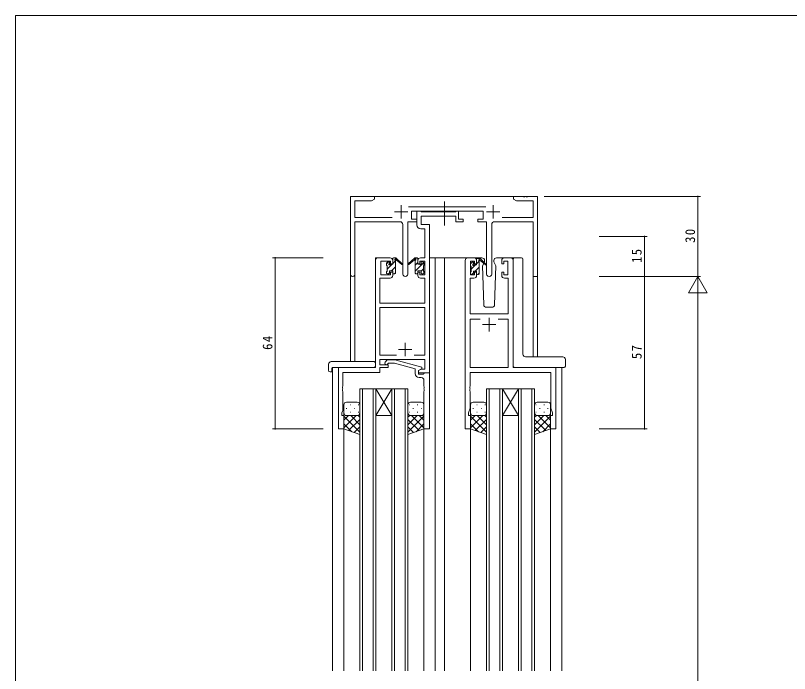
# Model space of a CAD drawing. Units: millimetres on the paper. Extents: x -420 to 373, y -297 to 267.
# Drawn here: x -417.7 to -128, y 18.2 to 264.4 of the extents above; entities that cross this region are included whole.
import ezdxf

# ---------------------------------------------------------------- set-up
doc = ezdxf.new("R2010")
doc.units = ezdxf.units.MM
doc.linetypes.add('CHAIN2', pattern=[12, 9, -1, 1, -1])
doc.linetypes.add('DASHED3', pattern=[4, 3, -1])
for name, color, linetype, lineweight in [('0-1_YKK_ZWAK', 7, 'Continuous', 9), ('0-3_YKK_12', 2, 'Continuous', 9), ('0-4_YKK_D', 6, 'Continuous', 9), ('0-6_YKK_13', 4, 'Continuous', 9), ('0-7_YKK_11', 7, 'Continuous', 9)]:
    doc.layers.add(name, color=color, linetype=linetype, lineweight=lineweight)
doc.styles.add('ＭＳ ゴシック', font='')
doc.styles.get('ＭＳ ゴシック').set_extended_font_data('MS Gothic')

msp = doc.modelspace()

# ---------------------------------------------------------------- linework, layer by layer
at = {"layer": '0-1_YKK_ZWAK'}
for p in [(-417.7, -260.6), (352.3, 264.4)]:
    msp.add_line(p, (-417.7, 264.4), dxfattribs=at)
at = {"layer": '0-3_YKK_12'}
for p, q in [((-283.812, 196.729), (-222.312, 196.729)), ((-222.312, 184.729), (-222.312, 196.729)), ((-279.812, 173.729), (-283.012, 173.729)), ((-283.012, 133.029), (-283.012, 173.729)), ((-262.812, 173.729), (-258.212, 173.729)), ((-260.612, 173.729), (-260.612, 19.229)), ((-258.212, 173.729), (-248.412, 173.729)), ((-257.112, 173.729), (-257.112, 19.229)), ((-232.412, 173.729), (-230.939, 173.729)), ((-292.312, 167.544), (-292.312, 134.917)), ((-290.682, 167.544), (-290.682, 134.917)), ((-222.312, 166.729), (-223.942, 166.729)), ((-223.942, 166.729), (-223.942, 136.676)), ((-222.312, 166.729), (-222.312, 136.676)), ((-296.512, 132.729), (-299.012, 132.729)), ((-299.012, 132.729), (-299.012, 19.229)), ((-215.712, 132.729), (-213.212, 132.729)), ((-213.212, 132.729), (-213.212, 19.229)), ((-282.812, 124.729), (-288.812, 124.729)), ((-288.812, 124.729), (-288.812, 19.229)), ((-287.812, 19.229), (-287.812, 124.729)), ((-283.812, 124.729), (-283.812, 19.229)), ((-276.812, 124.729), (-282.812, 114.729)), ((-282.812, 124.729), (-276.812, 114.729)), ((-282.812, 124.729), (-276.812, 124.729)), ((-282.812, 19.229), (-282.812, 124.729)), ((-270.812, 124.729), (-276.812, 124.729)), ((-276.812, 124.729), (-276.812, 19.229)), ((-275.812, 19.229), (-275.812, 124.729)), ((-271.812, 124.729), (-271.812, 19.229)), ((-270.812, 19.229), (-270.812, 124.729)), ((-235.412, 124.729), (-241.412, 124.729)), ((-241.412, 124.729), (-241.412, 19.229)), ((-240.412, 19.229), (-240.412, 124.729)), ((-236.412, 124.729), (-236.412, 19.229)), ((-229.412, 124.729), (-235.412, 114.729)), ((-235.412, 124.729), (-229.412, 114.729)), ((-235.412, 124.729), (-229.412, 124.729)), ((-235.412, 19.229), (-235.412, 124.729)), ((-223.412, 124.729), (-229.412, 124.729)), ((-229.412, 124.729), (-229.412, 19.229)), ((-228.412, 19.229), (-228.412, 124.729)), ((-224.412, 124.729), (-224.412, 19.229)), ((-223.412, 19.229), (-223.412, 124.729)), ((-282.812, 114.729), (-276.812, 114.729)), ((-235.412, 114.729), (-229.412, 114.729)), ((-294.812, 110.229), (-294.812, 19.229)), ((-264.812, 110.229), (-264.812, 19.229)), ((-247.412, 110.229), (-247.412, 19.229)), ((-217.412, 110.229), (-217.412, 19.229))]:
    msp.add_line(p, q, dxfattribs=at)
at = {"layer": '0-4_YKK_D'}
for p, q in [((-219.819, 196.729), (-161.312, 196.729)), ((-162.312, 166.729), (-162.312, 196.729)), ((-199.312, 181.729), (-181.312, 181.729)), ((-182.312, 166.729), (-182.312, 181.729)), ((-302.512, 173.729), (-321.5, 173.729)), ((-320.5, 173.729), (-320.5, 109.729)), ((-199.312, 166.729), (-181.312, 166.729)), ((-199.312, 166.729), (-161.312, 166.729)), ((-199.312, 166.729), (-181.312, 166.729)), ((-199.312, 166.729), (-161.312, 166.729)), ((-182.312, 109.729), (-182.312, 166.729)), ((-162.312, 166.729), (-165.812, 160.667)), ((-162.312, 166.729), (-158.812, 160.667)), ((-162.312, 166.729), (-162.312, 154.605)), ((-165.812, 160.667), (-158.812, 160.667)), ((-162.312, 159.729), (-162.312, -126.271)), ((-302.512, 109.729), (-321.5, 109.729)), ((-199.312, 109.729), (-181.312, 109.729))]:
    msp.add_line(p, q, dxfattribs=at)
for centre, start, end in [((-162.312, 196.729), 90, 270), ((-162.312, 196.729), 270, 90), ((-182.312, 181.729), 90, 270), ((-182.312, 181.729), 270, 90), ((-320.5, 173.729), 90, 270), ((-320.5, 173.729), 270, 90), ((-182.312, 166.729), 90, 270), ((-182.312, 166.729), 90, 270), ((-182.312, 166.729), 270, 90), ((-182.312, 166.729), 270, 90), ((-320.5, 109.729), 90, 270), ((-320.5, 109.729), 270, 90), ((-182.312, 109.729), 90, 270), ((-182.312, 109.729), 270, 90)]:
    msp.add_arc(centre, 0.106, start, end, dxfattribs=at)
at = {"layer": '0-6_YKK_13', "linetype": 'CHAIN2'}
msp.add_line((-257.114, 185.799), (-257.114, 195.787), dxfattribs=at)
at = {"layer": '0-6_YKK_13'}
for p, q in [((-278.812, 171.521), (-277.919, 172.415)), ((-278.812, 171.03), (-278.812, 171.629)), ((-278.724, 171.842), (-278.224, 172.342)), ((-278.612, 169.476), (-276.759, 171.33)), ((-277.712, 172.13), (-277.712, 171.79)), ((-277.251, 171.33), (-276.512, 171.33)), ((-276.512, 171.33), (-276.512, 173.43)), ((-276.512, 171.576), (-275.512, 172.576)), ((-276.212, 173.729), (-275.422, 173.729)), ((-275.512, 173.23), (-275.512, 173.729)), ((-275.512, 168.03), (-275.512, 172.629)), ((-275.228, 173.659), (-273.046, 171.611)), ((-273.079, 171.266), (-275.219, 172.963)), ((-268.395, 173.659), (-270.578, 171.611)), ((-270.545, 171.266), (-268.405, 172.963)), ((-267.411, 173.729), (-268.202, 173.729)), ((-268.111, 173.23), (-268.111, 173.729)), ((-268.111, 173.242), (-267.624, 173.729)), ((-268.111, 168.03), (-268.111, 172.629)), ((-268.111, 170.997), (-267.111, 171.997)), ((-268.111, 168.752), (-264.96, 171.903)), ((-267.111, 171.33), (-267.111, 173.43)), ((-266.372, 171.33), (-267.111, 171.33)), ((-265.911, 172.13), (-265.911, 171.79)), ((-264.899, 171.842), (-265.399, 172.342)), ((-264.811, 171.03), (-264.811, 171.629)), ((-247.411, 170.829), (-247.411, 171.429)), ((-247.403, 171.5), (-246.681, 172.221)), ((-247.323, 171.642), (-246.823, 172.142)), ((-247.211, 169.446), (-245.528, 171.129)), ((-246.311, 171.929), (-246.311, 171.59)), ((-243.125, 173.729), (-246.112, 173.729)), ((-245.85, 171.129), (-245.111, 171.129)), ((-245.111, 171.129), (-245.111, 173.229)), ((-245.111, 171.546), (-244.128, 172.529)), ((-244.811, 173.529), (-244.021, 173.529)), ((-244.111, 173.029), (-244.111, 173.529)), ((-244.111, 167.829), (-244.111, 172.429)), ((-243.827, 173.459), (-241.645, 171.411)), ((-241.678, 171.066), (-243.818, 172.763)), ((-242.433, 171.665), (-242.954, 170.762)), ((-242.107, 172.229), (-242.251, 171.98)), ((-242.126, 172.764), (-242.107, 172.229)), ((-238.717, 172.229), (-238.698, 172.764)), ((-237.869, 170.762), (-238.717, 172.229)), ((-234.712, 173.729), (-237.699, 173.729)), ((-230.964, 173.73), (-228.266, 173.73)), ((-227.766, 137.671), (-227.766, 173.23)), ((-278.812, 168.03), (-278.812, 168.53)), ((-278.612, 168.73), (-278.612, 170.83)), ((-278.114, 167.73), (-277.712, 168.131)), ((-277.712, 168.93), (-276.512, 168.93)), ((-277.712, 168.93), (-277.712, 168.03)), ((-276.914, 168.93), (-275.512, 170.331)), ((-276.512, 168.93), (-276.512, 168.03)), ((-275.869, 167.73), (-275.512, 168.086)), ((-267.111, 168.93), (-267.111, 168.03)), ((-265.911, 168.93), (-267.111, 168.93)), ((-265.911, 168.707), (-265.011, 169.607)), ((-265.911, 168.93), (-265.911, 168.03)), ((-265.011, 168.73), (-265.011, 170.83)), ((-264.811, 168.03), (-264.811, 168.53)), ((-247.411, 167.829), (-247.411, 168.329)), ((-247.211, 168.529), (-247.211, 170.629)), ((-246.883, 167.529), (-246.311, 168.101)), ((-246.311, 168.729), (-245.111, 168.729)), ((-246.311, 168.729), (-246.311, 167.829)), ((-245.683, 168.729), (-244.111, 170.301)), ((-245.111, 168.729), (-245.111, 167.829)), ((-244.638, 167.529), (-244.111, 168.056)), ((-242.954, 170.762), (-242.446, 156.195)), ((-238.378, 156.195), (-237.869, 170.762)), ((-278.012, 167.73), (-278.512, 167.73)), ((-275.812, 167.73), (-276.212, 167.73)), ((-267.811, 167.73), (-267.411, 167.73)), ((-265.611, 167.73), (-265.111, 167.73)), ((-246.611, 167.529), (-247.111, 167.529)), ((-244.411, 167.529), (-244.811, 167.529)), ((-241.446, 155.229), (-239.378, 155.229)), ((-227.767, 137.674), (-227.768, 137.671)), ((-212.912, 136.676), (-226.768, 136.676)), ((-226.768, 136.675), (-226.768, 136.675)), ((-300.5, 133.917), (-300.5, 131.542)), ((-299.5, 134.917), (-283.512, 134.917)), ((-283.012, 133.917), (-283.012, 134.417)), ((-283.012, 133.23), (-283.012, 133.917)), ((-211.912, 135.676), (-211.912, 133.23)), ((-299.5, 131.038), (-299.312, 131.038)), ((-299.312, 132.43), (-299.312, 131.538)), ((-299.312, 131.038), (-299.312, 131.538)), ((-299.012, 132.729), (-283.512, 132.729)), ((-212.412, 132.73), (-230.912, 132.73)), ((-289.814, 119.73), (-293.814, 119.73)), ((-292.479, 118.781), (-292.279, 118.781)), ((-289.449, 118.781), (-289.249, 118.781)), ((-270.177, 118.781), (-270.377, 118.781)), ((-269.812, 119.73), (-265.812, 119.73)), ((-267.147, 118.781), (-267.347, 118.781)), ((-242.414, 119.729), (-246.414, 119.729)), ((-245.079, 118.781), (-244.879, 118.781)), ((-242.049, 118.781), (-241.849, 118.781)), ((-222.777, 118.781), (-222.977, 118.781)), ((-222.412, 119.729), (-218.412, 119.729)), ((-219.747, 118.781), (-219.947, 118.781)), ((-294.814, 118.73), (-294.814, 115.729)), ((-293.894, 117.366), (-293.694, 117.366)), ((-292.479, 115.951), (-292.279, 115.951)), ((-290.864, 117.366), (-290.664, 117.366)), ((-289.449, 115.951), (-289.249, 115.951)), ((-288.814, 115.729), (-288.814, 118.73)), ((-288.814, 115.951), (-288.814, 107.587)), ((-270.812, 115.729), (-270.812, 118.73)), ((-270.812, 115.951), (-270.812, 107.587)), ((-270.177, 115.951), (-270.377, 115.951)), ((-268.762, 117.366), (-268.962, 117.366)), ((-267.147, 115.951), (-267.347, 115.951)), ((-265.732, 117.366), (-265.932, 117.366)), ((-264.812, 118.73), (-264.812, 115.729)), ((-247.414, 118.729), (-247.414, 115.729)), ((-246.494, 117.366), (-246.294, 117.366)), ((-245.079, 115.951), (-244.879, 115.951)), ((-243.464, 117.366), (-243.264, 117.366)), ((-242.049, 115.951), (-241.849, 115.951)), ((-241.414, 115.729), (-241.414, 118.729)), ((-241.414, 115.951), (-241.414, 107.587)), ((-223.412, 115.729), (-223.412, 118.729)), ((-223.412, 115.951), (-223.412, 107.587)), ((-222.777, 115.951), (-222.977, 115.951)), ((-221.362, 117.366), (-221.562, 117.366)), ((-219.747, 115.951), (-219.947, 115.951)), ((-218.332, 117.366), (-218.532, 117.366)), ((-217.412, 118.729), (-217.412, 115.729)), ((-294.814, 109.73), (-294.814, 115.729)), ((-290.193, 114.73), (-294.814, 110.109)), ((-293.022, 114.729), (-294.814, 112.938)), ((-294.814, 114.461), (-288.814, 108.461)), ((-293.814, 114.729), (-290.214, 114.729)), ((-293.414, 114.729), (-289.814, 114.729)), ((-288.814, 113.281), (-293.009, 109.085)), ((-292.253, 114.729), (-288.814, 111.29)), ((-289.482, 114.786), (-288.814, 114.118)), ((-270.144, 114.786), (-270.812, 114.118)), ((-267.372, 114.729), (-270.812, 111.29)), ((-264.812, 114.461), (-270.812, 108.461)), ((-270.812, 113.281), (-266.616, 109.085)), ((-266.212, 114.729), (-269.812, 114.729)), ((-269.432, 114.73), (-264.812, 110.109)), ((-265.812, 114.729), (-269.412, 114.729)), ((-266.604, 114.729), (-264.812, 112.938)), ((-264.812, 109.73), (-264.812, 115.729)), ((-247.414, 109.729), (-247.414, 115.729)), ((-242.793, 114.73), (-247.414, 110.109)), ((-245.622, 114.729), (-247.414, 112.938)), ((-247.414, 114.461), (-241.414, 108.461)), ((-246.414, 114.729), (-242.814, 114.729)), ((-246.014, 114.729), (-242.414, 114.729)), ((-241.414, 113.281), (-245.609, 109.085)), ((-244.853, 114.729), (-241.414, 111.29)), ((-242.082, 114.786), (-241.414, 114.118)), ((-222.744, 114.786), (-223.412, 114.118)), ((-219.972, 114.729), (-223.412, 111.29)), ((-217.412, 114.461), (-223.412, 108.461)), ((-223.412, 113.281), (-219.216, 109.085)), ((-218.812, 114.729), (-222.412, 114.729)), ((-222.032, 114.73), (-217.412, 110.109)), ((-218.412, 114.729), (-222.012, 114.729)), ((-219.204, 114.729), (-217.412, 112.938)), ((-217.412, 109.729), (-217.412, 115.729)), ((-294.814, 111.633), (-291.853, 108.672)), ((-288.814, 110.452), (-290.925, 108.341)), ((-270.812, 110.452), (-268.7, 108.341)), ((-264.812, 111.633), (-267.773, 108.672)), ((-247.414, 111.633), (-244.453, 108.672)), ((-241.414, 110.452), (-243.525, 108.341)), ((-223.412, 110.452), (-221.3, 108.341)), ((-217.412, 111.633), (-220.373, 108.672)), ((-288.814, 107.587), (-294.814, 109.73)), ((-270.812, 107.587), (-264.812, 109.73)), ((-241.414, 107.587), (-247.414, 109.729)), ((-223.412, 107.587), (-217.412, 109.729))]:
    msp.add_line(p, q, dxfattribs=at)
for points in [[(-231.359, 173.536), (-231.398, 173.392), (-231.412, 173.23)], [(-231.412, 173.23), (-231.412, 133.23), (-231.345, 132.98), (-231.162, 132.797), (-230.912, 132.73)], [(-230.964, 173.73), (-231.184, 173.679), (-231.359, 173.536)]]:
    msp.add_lwpolyline(points, dxfattribs=at)
for centre, radius, start, end in [((-278.512, 171.629), 0.3, 135, 180), ((-278.612, 171.03), 0.2, 180, 270), ((-278.012, 172.13), 0.3, 0, 135), ((-277.712, 171.33), 0.25, 123.05573, 326.94426), ((-278.012, 171.79), 0.3, 303.05573, 0), ((-277.251, 171.03), 0.3, 90, 146.94426), ((-276.212, 173.43), 0.3, 90, 180), ((-275.512, 173.03), 0.2, 20.88332, 233.1301), ((-275.812, 172.629), 0.3, 0, 53.1301), ((-275.422, 173.43), 0.3, 49.8974, 90), ((-275.045, 173.208), 0.3, 200.88332, 234.62001), ((-272.963, 171.43), 0.2, 234.62001, 114.62001), ((-270.661, 171.43), 0.2, 65.37997, 305.37997), ((-268.579, 173.208), 0.3, 305.37997, 339.11667), ((-268.202, 173.43), 0.3, 90, 130.10258), ((-268.111, 173.03), 0.2, 306.86989, 159.11667), ((-267.811, 172.629), 0.3, 126.86989, 180), ((-267.411, 173.43), 0.3, 0, 90), ((-266.372, 171.03), 0.3, 33.05573, 90), ((-265.911, 171.33), 0.25, 213.05573, 56.94426), ((-265.611, 172.13), 0.3, 45, 180), ((-265.611, 171.79), 0.3, 180, 236.94426), ((-265.011, 171.03), 0.2, 270, 0), ((-265.111, 171.629), 0.3, 0, 45), ((-247.111, 171.429), 0.3, 135, 180), ((-246.611, 171.929), 0.3, 0, 135), ((-246.311, 171.129), 0.25, 123.05573, 326.94426), ((-246.611, 171.59), 0.3, 303.05573, 0), ((-245.85, 170.829), 0.3, 90, 146.94426), ((-244.811, 173.229), 0.3, 90, 180), ((-244.111, 172.829), 0.2, 20.88332, 233.1301), ((-244.411, 172.429), 0.3, 0, 53.1301), ((-244.021, 173.229), 0.3, 49.8974, 90), ((-243.644, 173.008), 0.3, 200.88332, 234.62001), ((-243.125, 172.729), 1, 2, 90), ((-241.562, 171.229), 0.2, 234.62001, 114.62001), ((-237.699, 172.729), 1, 90, 178), ((-228.266, 173.23), 0.5, 0, 90), ((-278.612, 168.53), 0.2, 90, 180), ((-278.512, 168.03), 0.3, 180, 270), ((-278.012, 168.03), 0.3, 270, 0), ((-276.212, 168.03), 0.3, 180, 270), ((-275.812, 168.03), 0.3, 270, 0), ((-267.811, 168.03), 0.3, 180, 270), ((-267.411, 168.03), 0.3, 270, 0), ((-265.611, 168.03), 0.3, 180, 270), ((-265.111, 168.03), 0.3, 270, 0), ((-265.011, 168.53), 0.2, 0, 90), ((-247.211, 170.829), 0.2, 180, 270), ((-247.211, 168.329), 0.2, 90, 180), ((-247.111, 167.829), 0.3, 180, 270), ((-246.611, 167.829), 0.3, 270, 0), ((-244.811, 167.829), 0.3, 180, 270), ((-244.411, 167.829), 0.3, 270, 0), ((-241.446, 156.229), 1, 182, 270), ((-239.378, 156.229), 1, 270, 358), ((-226.871, 137.639), 0.893, 177.9787, 225.6687), ((-226.802, 137.586), 0.907, 220.18779, 272.12416), ((-212.912, 135.676), 1, 0, 90), ((-299.5, 133.917), 1, 90.00505, 180), ((-283.512, 134.417), 0.5, 0, 90.0011), ((-300.036, 131.525), 0.462, 177.95346, 223.04948), ((-299.73, 132.168), 1.153, 236.123, 281.50528), ((-299.012, 132.43), 0.3, 90, 180), ((-283.512, 133.23), 0.5, 270, 0), ((-212.412, 133.23), 0.5, 270, 0), ((-293.814, 118.73), 1, 90, 180), ((-289.814, 118.73), 1, 0, 90), ((-269.812, 118.73), 1, 90, 180), ((-265.812, 118.73), 1, 0, 90), ((-246.414, 118.729), 1, 90, 180), ((-242.414, 118.729), 1, 0, 90), ((-222.412, 118.729), 1, 90, 180), ((-218.412, 118.729), 1, 0, 90), ((-293.814, 115.729), 1, 180, 270), ((-293.814, 115.729), 1, 180, 270), ((-289.814, 115.729), 1, 270, 0), ((-289.814, 115.729), 1, 270, 0), ((-269.812, 115.729), 1, 180, 270), ((-269.812, 115.729), 1, 180, 270), ((-265.812, 115.729), 1, 270, 0), ((-265.812, 115.729), 1, 270, 0), ((-246.414, 115.729), 1, 180, 270), ((-246.414, 115.729), 1, 180, 270), ((-242.414, 115.729), 1, 270, 0), ((-242.414, 115.729), 1, 270, 0), ((-222.412, 115.729), 1, 180, 270), ((-222.412, 115.729), 1, 180, 270), ((-218.412, 115.729), 1, 270, 0), ((-218.412, 115.729), 1, 270, 0)]:
    msp.add_arc(centre, radius, start, end, dxfattribs=at)
at = {"layer": '0-6_YKK_13', "linetype": 'DASHED3'}
for centre, start, end in [((-224.354, 132.23), 90, 93.72617), ((-224.354, 132.23), 90, 93.72617), ((-222.47, 132.23), 87.13426, 90), ((-222.47, 132.23), 87.13426, 90)]:
    msp.add_arc(centre, 0.5, start, end, dxfattribs=at)
at = {"layer": '0-7_YKK_11'}
for p, q in [((-273.312, 193.429), (-273.312, 188.429)), ((-270.62, 192.859), (-241.609, 192.859)), ((-238.912, 193.429), (-238.912, 188.429)), ((-275.812, 190.929), (-270.812, 190.929)), ((-241.412, 190.929), (-236.412, 190.929)), ((-272.762, 167.679), (-272.762, 186.229)), ((-239.462, 186.229), (-239.462, 167.679)), ((-277.512, 173.729), (-282.012, 173.729)), ((-249.412, 109.729), (-249.412, 172.729)), ((-248.412, 173.729), (-246.112, 173.729)), ((-234.712, 173.729), (-232.412, 173.729)), ((-240.412, 151.229), (-240.412, 146.229)), ((-237.061, 150.799), (-233.342, 150.799)), ((-242.912, 148.729), (-237.912, 148.729)), ((-274.312, 139.43), (-269.312, 139.43)), ((-271.812, 141.93), (-271.812, 136.93)), ((-275.163, 137.36), (-281.382, 137.36)), ((-265.812, 128.929), (-266.612, 128.929))]:
    msp.add_line(p, q, dxfattribs=at)
for points in [[(-292.312, 167.544), (-292.312, 196.729), (-283.312, 196.729), (-283.312, 195.729), (-284.403, 195.099), (-290.682, 195.099), (-290.682, 188.859), (-276.662, 188.859)], [(-235.561, 188.859), (-223.942, 188.859), (-223.942, 195.099), (-230.221, 195.099), (-231.312, 195.729), (-231.312, 196.729), (-227.77, 196.729), (-227.587, 196.609), (-227.037, 196.609), (-226.854, 196.729), (-226.77, 196.729), (-226.587, 196.609), (-226.037, 196.609), (-225.854, 196.729), (-222.312, 196.729), (-222.312, 166.729), (-223.942, 166.729), (-223.942, 187.229), (-238.462, 187.229)], [(-241.362, 167.679), (-241.362, 187.229), (-244.712, 187.229), (-244.712, 188.229), (-242.712, 188.229), (-242.712, 191.229), (-269.512, 191.229), (-269.512, 188.229), (-267.512, 188.229), (-267.512, 187.229), (-270.862, 187.229), (-270.862, 167.679)], [(-262.812, 130.729), (-262.812, 173.729), (-262.812, 186.23), (-265.882, 186.23), (-265.882, 189.299), (-252.912, 189.299), (-252.912, 187.23), (-250.212, 187.23), (-250.212, 188.23), (-251.912, 188.23), (-251.912, 191.23), (-252.612, 191.23), (-252.887, 191.05), (-253.071, 190.93), (-265.724, 190.93), (-265.907, 191.05), (-266.182, 191.23), (-267.512, 191.23), (-267.512, 186.1)], [(-273.762, 187.229), (-290.682, 187.229), (-290.682, 167.544)], [(-266.012, 184.6), (-264.442, 184.6), (-264.442, 173.729), (-266.112, 173.729)], [(-283.012, 172.729), (-283.012, 132.729), (-296.812, 132.729), (-296.812, 109.73), (-294.812, 109.73), (-294.812, 114.729), (-295.512, 114.729), (-295.512, 115.729), (-295.182, 116.636), (-295.182, 123.771), (-295.302, 123.955), (-295.302, 124.504), (-295.182, 124.688), (-295.182, 124.771), (-295.302, 124.955), (-295.302, 125.504), (-295.182, 125.688), (-295.182, 130.83), (-281.382, 130.83), (-281.382, 132.729), (-278.212, 132.729), (-278.212, 133.729), (-281.382, 133.729), (-281.382, 135.73), (-264.442, 135.73), (-264.442, 132.029), (-265.946, 132.029), (-266.812, 131.53), (-266.812, 130.729), (-262.812, 130.729)], [(-276.512, 167.129), (-276.512, 168.43), (-277.312, 168.43), (-277.312, 167.33), (-281.012, 167.33), (-281.012, 172.53), (-277.312, 172.53), (-277.312, 171.43), (-276.512, 171.43), (-276.512, 172.729)], [(-267.112, 172.729), (-267.112, 171.43), (-266.312, 171.43), (-266.312, 172.53), (-264.442, 172.53), (-264.442, 167.33), (-266.312, 167.33), (-266.312, 168.43), (-267.112, 168.43), (-267.112, 167.129)], [(-231.412, 172.729), (-231.412, 132.729), (-215.412, 132.729), (-215.412, 109.729), (-217.412, 109.729), (-217.412, 114.729), (-216.712, 114.729), (-216.712, 115.729), (-217.342, 117.46), (-217.342, 130.799), (-247.482, 130.799), (-247.482, 125.688), (-247.602, 125.504), (-247.602, 124.954), (-247.482, 124.771), (-247.482, 124.688), (-247.602, 124.504), (-247.602, 123.954), (-247.482, 123.771), (-247.482, 117.46), (-248.112, 115.729), (-248.112, 114.729), (-247.412, 114.729), (-247.412, 109.729), (-249.412, 109.729)], [(-245.112, 172.729), (-245.112, 171.429), (-245.912, 171.429), (-245.912, 172.529), (-247.412, 172.529), (-247.412, 167.329), (-245.912, 167.329), (-245.912, 168.429), (-245.112, 168.429), (-245.112, 167.129)], [(-235.712, 167.129), (-235.712, 168.429), (-234.912, 168.429), (-234.912, 167.329), (-233.412, 167.329), (-233.412, 172.529), (-234.912, 172.529), (-234.912, 171.429), (-235.712, 171.429), (-235.712, 172.729)], [(-266.112, 166.129), (-264.442, 166.129), (-264.442, 156.73), (-281.382, 156.73), (-281.382, 166.129), (-277.512, 166.129)], [(-246.112, 166.129), (-247.482, 166.129), (-247.482, 152.729), (-233.342, 152.729), (-233.342, 166.129), (-234.712, 166.129)], [(-275.163, 137.36), (-281.382, 137.36), (-281.382, 155.1), (-264.442, 155.1), (-264.442, 137.36), (-268.462, 137.36)], [(-237.061, 150.799), (-233.342, 150.799), (-233.342, 132.729), (-247.482, 132.729), (-247.482, 150.799), (-243.762, 150.799)], [(-279.336, 134.754), (-278.561, 135.529), (-275.715, 135.529), (-265.612, 132.822), (-265.612, 132.222), (-266.812, 131.53), (-266.812, 130.23), (-265.012, 130.23), (-264.812, 130.43), (-264.512, 130.729), (-262.812, 130.729)], [(-268.112, 130.43), (-268.112, 132.25), (-275.873, 134.33), (-278.063, 134.33), (-278.488, 133.905)], [(-262.812, 130.729), (-262.812, 109.73), (-264.812, 109.73), (-264.812, 123.771), (-264.692, 123.955), (-264.692, 124.504), (-264.812, 124.688), (-264.812, 124.771), (-264.692, 124.955), (-264.692, 125.504), (-264.812, 125.688), (-264.812, 127.929)]]:
    msp.add_lwpolyline(points, dxfattribs=at)
for centre, radius, start, end in [((-273.762, 186.229), 1, 0, 89.99998), ((-266.012, 186.1), 1.5, 180, 269.99998), ((-238.462, 186.229), 1, 90, 179.99998), ((-282.012, 172.729), 1, 90, 179.99998), ((-277.512, 172.729), 1, 0, 89.99998), ((-266.112, 172.729), 1, 90, 179.99998), ((-248.412, 172.729), 1, 90, 179.99998), ((-246.112, 172.729), 1, 0, 89.99998), ((-234.712, 172.729), 1, 90, 179.99998), ((-232.412, 172.729), 1, 0, 89.99998), ((-291.497, 167.544), 0.815, 179.99998, 0), ((-277.512, 167.129), 1, 270, 359.99998), ((-271.812, 167.679), 0.95, 179.99998, 0), ((-266.112, 167.129), 1, 180, 269.99998), ((-246.112, 167.129), 1, 270, 359.99998), ((-240.412, 167.679), 0.95, 179.99998, 0), ((-234.712, 167.129), 1, 180, 269.99998), ((-278.912, 134.33), 0.6, 134.99998, 315), ((-266.612, 130.43), 1.5, 180, 269.99998), ((-265.812, 127.929), 1, 0, 89.99998)]:
    msp.add_arc(centre, radius, start, end, dxfattribs=at)

# ---------------------------------------------------------------- texts
at = {"layer": '0-4_YKK_D', "color": 3, "char_height": 3.666, "attachment_point": 7, "rotation": 90, "style": 'ＭＳ ゴシック'}
for s, insert in [('\\T1.21;\\W0.95;30', (-163.312, 179.329)), ('\\T1.21;\\W0.95;15', (-183.312, 171.829)), ('\\T1.21;\\W0.95;64', (-321.5, 139.292)), ('\\T1.21;\\W0.95;57', (-183.312, 135.829))]:
    msp.add_mtext(s, dxfattribs=dict(at, insert=insert))

doc.saveas('drawing.dxf')
